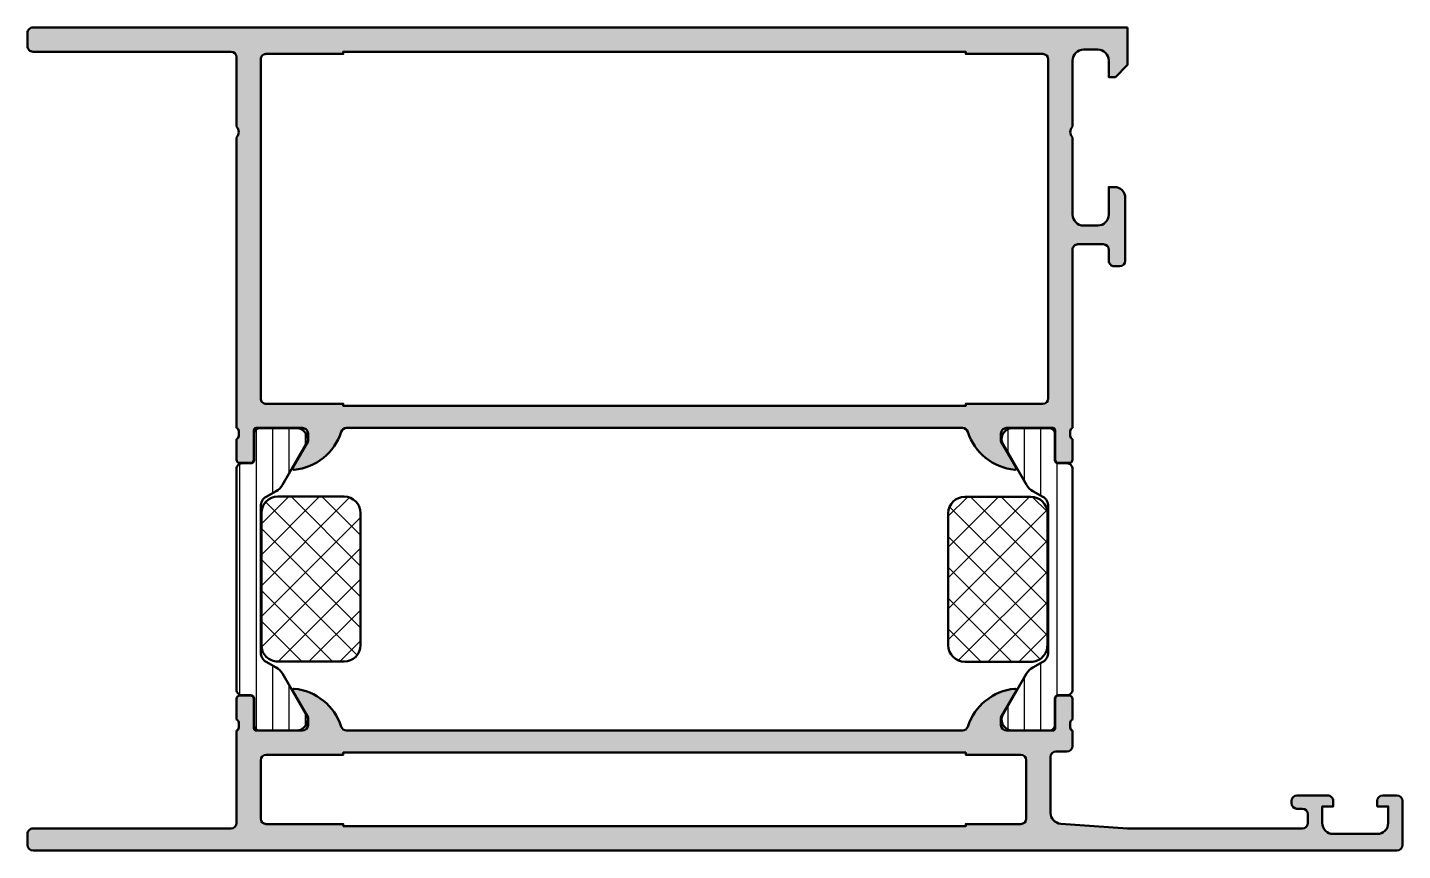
# Model space of a CAD drawing. Extents: x 0 to 125, y 0 to 75.
import ezdxf

# ---------------------------------------------------------------- set-up
doc = ezdxf.new("R2010")
doc.units = 0
for name, color, linetype, lineweight in [('0S-Alu contour', 7, 'Continuous', 50), ('0S-Alu hatch', 252, 'Continuous', 25), ('0S-Plastic contour', 254, 'Continuous', 50), ('0S-Plastic hatch', 253, 'Continuous', 25), ('0S-PT contour', 91, 'Continuous', 50), ('0S-PT hatch', 103, 'Continuous', 25)]:
    doc.layers.add(name, color=color, linetype=linetype, lineweight=lineweight)
pattern_1 = [(90, (0, 0), (-1.4859, 0), [])]
pattern_2 = [(135, (0, 0), (-1.403165018917055, -1.403165018917055), []), (225, (0, 0), (1.403165018917055, -1.403165018917055), [])]

# ---------------------------------------------------------------- blocks, each defined once
blk = doc.blocks.new('183950__B82DB0DE_830A_4F9B_ABEB_71B229F9A670_')
at = {"layer": '0S-Alu hatch'}
h = blk.add_hatch(color=256, dxfattribs=at)
edge = h.paths.add_edge_path()
edge.add_line((100, 74.79999542236328), (0.5, 74.79999542236328))
edge.add_arc((0.4999925653492678, 74.300002857014), 0.4999925654045427, 89.99914803911378, 180.0008519608678)
edge.add_line((0, 74.29999542236344), (0, 73.0999984741211))
edge.add_arc((0.4999769366177048, 73.0999754107388), 0.4999769371496489, 179.9973570092577, 270.0026429908444)
edge.add_line((0.5, 72.5999984741211), (18.5, 72.5999984741211))
edge.add_ellipse((18.49994489644383, 72.09994337056492), major_axis=(-0.5000551065922316, 0), ratio=1, start_angle=180.0063137065699, end_angle=269.9936862934322, ccw=False)
edge.add_line((19, 72.0999984741211), (19, 65.79999542236328))
edge.add_ellipse((18.47487768903659, 65.29999542236328), major_axis=(-0.725088574914509, 0), ratio=1, start_angle=136.4038464693326, end_angle=223.5961535306675, ccw=False)
edge.add_line((19, 64.79999542236328), (19, 38.39999389648432))
edge.add_ellipse((18.92113297768272, 38.13245065107258), major_axis=(-0.278925429774058, 0), ratio=1, start_angle=178.8375208357193, end_angle=253.5754143680569, ccw=False)
edge.add_line((19.20000100000001, 38.12679189648437), (19.20000100000001, 37.67319789648436))
edge.add_ellipse((18.92113290435685, 37.66753723700729), major_axis=(-0.27892554173714, 0), ratio=1, start_angle=106.42459455535459, end_angle=181.1628700728881, ccw=False)
edge.add_line((19.00000000000002, 37.39999389648435), (19.00000000000002, 35.51998289647585))
edge.add_arc((19.30000000000002, 35.51998289647585), 0.2999999999999971, 180, 270.0000000000007)
edge.add_line((19.30000000000002, 35.21998289647586), (20.27997431904279, 35.21998289647587))
edge.add_arc((20.27997431904281, 35.51998289647587), 0.29999999999999, 269.9999999999966, 360)
edge.add_line((20.5799743190428, 35.51998289647587), (20.5799743190428, 38.19999389648436))
edge.add_ellipse((20.77997431904281, 38.19999389648436), major_axis=(-0.200000000000017, 0), ratio=1, start_angle=269.999999999999, end_angle=360, ccw=False)
edge.add_line((20.77997431904282, 38.39999389648438), (25, 38.39999389648439))
edge.add_ellipse((24.99999999999998, 37.89999389648438), major_axis=(-0.5000000000000142, 0), ratio=1, start_angle=180, end_angle=269.99999999999795, ccw=False)
edge.add_line((25.5, 37.89999389648438), (25.5, 37.19999389648439))
edge.add_line((25.5, 37.19999389648439), (24.11850454237765, 34.80717357345682))
edge.add_arc((24.2381197846483, 34.73811368113267), 0.1381197846482806, 150.0000000000006, 275.622577550793)
edge.add_arc((23.76177675882613, 39.57660275833189), 4.999999999999696, 275.6225775507946, 342.2515836439313)
edge.add_ellipse((28.9999999999999, 37.89999389648412), major_axis=(-0.5000000000002589, 0), ratio=1, start_angle=269.9999999999894, end_angle=342.25158364391956, ccw=False)
edge.add_line((29, 38.39999389648438), (85, 38.39999389648438))
edge.add_ellipse((84.99999999999999, 37.89999389648373), major_axis=(-0.5000000000006466, 0), ratio=1, start_angle=197.7484163560661, end_angle=269.99999999999676, ccw=False)
edge.add_arc((90.2382232411737, 39.57660275833148), 4.999999999999275, 197.7484163560701, 264.3774224492069)
edge.add_arc((89.76188021535174, 34.73811368113266), 0.138119784648263, 264.3774224491917, 390.0000000000046)
edge.add_line((89.88149545762236, 34.80717357345679), (88.50000000000003, 37.19999389648432))
edge.add_line((88.50000000000003, 37.19999389648432), (88.50000000000001, 37.89999389648438))
edge.add_ellipse((89, 37.89999389648438), major_axis=(-0.4999999999999858, 0), ratio=1, start_angle=270.00000000000324, end_angle=360, ccw=False)
edge.add_line((88.99999999999996, 38.39999389648437), (93.2200256809572, 38.39999389648438))
edge.add_ellipse((93.22002568095722, 38.1999938964844), major_axis=(-0.1999999999999744, 0), ratio=1, start_angle=180, end_angle=270.0000000000041, ccw=False)
edge.add_line((93.4200256809572, 38.1999938964844), (93.42002568095724, 35.51998289647583))
edge.add_arc((93.7200256809572, 35.51998289647583), 0.2999999999999758, 180, 269.9999999999945)
edge.add_line((93.72002568095719, 35.21998289647585), (94.69999999999997, 35.21998289647586))
edge.add_arc((94.69999999999997, 35.51998289647587), 0.3000000000000256, 270, 360)
edge.add_line((95.00000000000001, 35.51998289647587), (94.99999999999999, 37.39999389648436))
edge.add_ellipse((95.07886709564315, 37.6675372370073), major_axis=(-0.2789255417371491, 0), ratio=1, start_angle=-1.1628700728862214, end_angle=73.5754054446466, ccw=False)
edge.add_line((94.79999899999999, 37.67319789648436), (94.79999900000001, 38.12679189648433))
edge.add_ellipse((95.07886702231762, 38.13245065107255), major_axis=(-0.2789254297744123, 0), ratio=1, start_angle=-73.5754143680075, end_angle=1.1624791642822743, ccw=False)
edge.add_line((95.00000000000003, 38.39999389648456), (95, 54.59999847412113))
edge.add_ellipse((95.49993996563605, 54.60005087994836), major_axis=(-0.49993996838276, 0), ratio=1, start_angle=-90.0068802574416, end_angle=0.006005986487480186, ccw=False)
edge.add_line((95.5, 55.09999084472656), (97.79998779296876, 55.09999084472656))
edge.add_ellipse((97.79995346022282, 54.59995651198062), major_axis=(-0.500034333924597, 0), ratio=1, start_angle=180.0039339727341, end_angle=269.9960660272514, ccw=False)
edge.add_line((98.29998779296876, 54.59999084472643), (98.29998779296876, 53.59999084472656))
edge.add_arc((98.7999433877049, 53.5999464394627), 0.4999555967081384, 179.9949110796911, 270.0050889203514)
edge.add_line((98.79998779296876, 53.09999084472656), (99.29998779296876, 53.09999084472656))
edge.add_arc((99.29993784175284, 53.60004079594249), 0.5000499537108027, 270.0057234159062, 359.9942765840761)
edge.add_line((99.79998779296876, 53.5999908447264), (99.79998779296876, 59.29999542236327))
edge.add_arc((98.79989636529002, 59.29990399468453), 1.000091431857873, 0.0052379412616105, 89.99476205878491)
edge.add_line((98.79998779296876, 60.29999542236328), (98.29998779296876, 60.29999542236328))
edge.add_line((98.29998779296876, 60.29999542236328), (98.29998779296876, 57.79999542236326))
edge.add_ellipse((97.2999109232595, 57.80007229207253), major_axis=(-1.00007687266351, 0), ratio=1, start_angle=90.00440397137157, end_angle=179.9955960285486, ccw=False)
edge.add_line((97.29998779296876, 56.79999542236327), (96, 56.79999542236328))
edge.add_ellipse((95.99995102651883, 57.79994644888211), major_axis=(-0.9999510277180887, 0), ratio=1, start_angle=-0.0028061112355999285, end_angle=90.002806111202, ccw=False)
edge.add_line((95, 57.79999542236387), (95, 64.79999542236328))
edge.add_ellipse((95.52494604126088, 65.29999542236328), major_axis=(-0.7249609273853866, 0), ratio=1, start_angle=-43.605760018740284, end_angle=43.605760018740284, ccw=False)
edge.add_line((95, 65.79999542236328), (95, 71.7999954223633))
edge.add_ellipse((95.99996958669612, 71.80002583566717), major_axis=(-0.9999695871586233, 0), ratio=1, start_angle=-90.00174260695343, end_angle=0.001742607019082243, ccw=False)
edge.add_line((96.00000000000004, 72.7999954223633), (97.29998779296876, 72.79999542236328))
edge.add_ellipse((97.29989234192192, 71.7998999713164), major_axis=(-1.00009545560189, 0), ratio=1, start_angle=180.0054684201397, end_angle=269.9945315798486, ccw=False)
edge.add_line((98.29998779296879, 71.79999542236305), (98.2999877929688, 70.29999542236328))
edge.add_line((98.2999877929688, 70.29999542236328), (98.89996337890622, 70.29999542236328))
edge.add_line((98.89996337890622, 70.29999542236328), (100, 71.39999389648439))
edge.add_line((100, 71.39999389648439), (100, 74.79999542236328))
edge = h.paths.add_edge_path()
edge.add_line((21.70001220703125, 72.39999389648438), (28.70001220703125, 72.39999389648438))
edge.add_line((28.70001220703125, 72.39999389648438), (28.70001220703125, 72.59999084472656))
edge.add_line((28.70001220703125, 72.59999084472656), (85.29998779296875, 72.59999084472656))
edge.add_line((85.29998779296875, 72.59999084472656), (85.29998779296875, 72.39999389648438))
edge.add_line((85.29998779296875, 72.39999389648438), (92.29998779296876, 72.39999389648438))
edge.add_ellipse((92.29994039955525, 71.89994650307086), major_axis=(-0.5000473956594329, 0), ratio=1, start_angle=180.0054303704153, end_angle=269.99456962960375, ccw=False)
edge.add_line((92.79998779296878, 71.89999389648453), (92.79998779296874, 41.09999847412113))
edge.add_ellipse((92.29993784175277, 41.10004842533704), major_axis=(-0.5000499537108241, 0), ratio=1, start_angle=90.0057234159143, end_angle=179.9942765840763, ccw=False)
edge.add_line((92.29998779296876, 40.59999847412108), (85.29998779296875, 40.59999847412108))
edge.add_line((85.29998779296875, 40.59999847412108), (85.29998779296876, 40.40000152587891))
edge.add_line((85.29998779296876, 40.40000152587891), (28.70001220703127, 40.40000152587892))
edge.add_line((28.70001220703127, 40.40000152587892), (28.70001220703125, 40.59999847412109))
edge.add_line((28.70001220703125, 40.59999847412109), (21.699951171875, 40.59999847412108))
edge.add_ellipse((21.69995862659062, 41.0999754117349), major_axis=(-0.4999769376693985, 0), ratio=1, start_angle=-0.0026428766976778206, end_angle=89.99914571311041, ccw=False)
edge.add_line((21.19998168945313, 41.09999847412115), (21.20001220703125, 71.89999389648438))
edge.add_ellipse((21.70000224489934, 71.90000385861629), major_axis=(-0.4999900379673356, 0), ratio=1, start_angle=-90.00114159897242, end_angle=0.0011415991285730342, ccw=False)
at = {"layer": '0S-Alu contour', "color": 7}
for points in [[(0, 74.29999542236344), (0, 73.0999984741211)], [(100, 74.79999542236328), (0.5, 74.79999542236328)], [(98.29998779296879, 71.79999542236305), (98.2999877929688, 70.29999542236328), (98.89996337890622, 70.29999542236328), (100, 71.39999389648439), (100, 74.79999542236328)], [(0.5, 72.5999984741211), (18.5, 72.5999984741211)], [(21.70001220703125, 72.39999389648438), (28.70001220703125, 72.39999389648438), (28.70001220703125, 72.59999084472656), (85.29998779296875, 72.59999084472656), (85.29998779296875, 72.39999389648438), (92.29998779296876, 72.39999389648438)], [(96.00000000000004, 72.7999954223633), (97.29998779296876, 72.79999542236328)], [(19, 72.0999984741211), (19, 65.79999542236328)], [(21.19998168945313, 41.09999847412115), (21.20001220703125, 71.89999389648438)], [(92.79998779296878, 71.89999389648453), (92.79998779296874, 41.09999847412113)], [(95, 65.79999542236328), (95, 71.7999954223633)], [(19, 64.79999542236328), (19, 38.39999389648432)], [(95, 57.79999542236387), (95, 64.79999542236328)], [(98.79998779296876, 60.29999542236328), (98.29998779296876, 60.29999542236328), (98.29998779296876, 57.79999542236326)], [(99.79998779296876, 53.5999908447264), (99.79998779296876, 59.29999542236327)], [(97.29998779296876, 56.79999542236327), (96, 56.79999542236328)], [(95.5, 55.09999084472656), (97.79998779296876, 55.09999084472656)], [(95.00000000000003, 38.39999389648456), (95, 54.59999847412113)], [(98.29998779296876, 54.59999084472643), (98.29998779296876, 53.59999084472656)], [(98.79998779296876, 53.09999084472656), (99.29998779296876, 53.09999084472656)], [(92.29998779296876, 40.59999847412108), (85.29998779296875, 40.59999847412108), (85.29998779296876, 40.40000152587891), (28.70001220703127, 40.40000152587892), (28.70001220703125, 40.59999847412109), (21.699951171875, 40.59999847412108)], [(19.20000100000001, 38.12679189648437), (19.20000100000001, 37.67319789648436)], [(20.5799743190428, 35.51998289647587), (20.5799743190428, 38.19999389648436)], [(20.77997431904282, 38.39999389648438), (25, 38.39999389648439)], [(25.5, 37.89999389648438), (25.5, 37.19999389648439), (24.11850454237765, 34.80717357345682)], [(29, 38.39999389648438), (85, 38.39999389648438)], [(89.88149545762236, 34.80717357345679), (88.50000000000003, 37.19999389648432), (88.50000000000001, 37.89999389648438)], [(88.99999999999996, 38.39999389648437), (93.2200256809572, 38.39999389648438)], [(93.4200256809572, 38.1999938964844), (93.42002568095724, 35.51998289647583)], [(94.79999899999999, 37.67319789648436), (94.79999900000001, 38.12679189648433)], [(19.00000000000002, 37.39999389648435), (19.00000000000002, 35.51998289647585)], [(95.00000000000001, 35.51998289647587), (94.99999999999999, 37.39999389648436)], [(19.30000000000002, 35.21998289647586), (20.27997431904279, 35.21998289647587)], [(93.72002568095719, 35.21998289647585), (94.69999999999997, 35.21998289647586)]]:
    blk.add_lwpolyline(points, dxfattribs=at)
for centre, radius, start, end in [((0.4999925653492678, 74.300002857014), 0.4999925654045427, 89.99914803911378, 180.0008519608678), ((0.4999769366177048, 73.0999754107388), 0.4999769371496489, 179.9973570092577, 270.0026429908444), ((98.79989636529002, 59.29990399468453), 1.000091431857873, 0.0052379412616105, 89.99476205878491), ((98.7999433877049, 53.5999464394627), 0.4999555967081384, 179.9949110796911, 270.0050889203514), ((99.29993784175284, 53.60004079594249), 0.5000499537108027, 270.0057234159062, 359.9942765840761), ((23.76177675882613, 39.57660275833189), 4.999999999999696, 275.6225775507946, 342.2515836439313), ((90.2382232411737, 39.57660275833148), 4.999999999999275, 197.7484163560701, 264.3774224492069), ((19.30000000000002, 35.51998289647585), 0.2999999999999971, 180, 270.0000000000007), ((20.27997431904281, 35.51998289647587), 0.29999999999999, 269.9999999999966, 0), ((93.7200256809572, 35.51998289647583), 0.2999999999999758, 180, 269.9999999999945), ((94.69999999999997, 35.51998289647587), 0.3000000000000256, 270, 0), ((24.2381197846483, 34.73811368113267), 0.1381197846482806, 150.0000000000006, 275.622577550793), ((89.76188021535174, 34.73811368113266), 0.138119784648263, 264.3774224491917, 30.00000000000453)]:
    blk.add_arc(centre, radius, start, end, dxfattribs=at)
at = {"layer": '0S-Alu contour', "color": 7, "extrusion": (0, 0, -1)}
for centre, radius, start, end in [((-18.49994489644383, 72.09994337056492), 0.5000551065922316, 90.00631370656781, 179.9936862934301), ((-95.99996958669612, 71.80002583566717), 0.9999695871586233, 359.9982573929809, 90.00174260695346), ((-97.29989234192192, 71.7998999713164), 1.00009545560189, 90.00546842015136, 179.9945315798603), ((-21.70000224489934, 71.90000385861629), 0.4999900379673356, 359.9988584008714, 90.00114159897242), ((-92.29994039955525, 71.89994650307086), 0.5000473956594329, 90.00543037039625, 179.9945696295847), ((-18.47487768903659, 65.29999542236328), 0.725088574914509, 136.4038464693325, 223.5961535306674), ((-95.52494604126088, 65.29999542236328), 0.7249609273853866, 316.3942399812597, 43.60576001874028), ((-95.99995102651883, 57.79994644888211), 0.9999510277180887, 269.997193888798, 0.0028061112356313), ((-97.2999109232595, 57.80007229207253), 1.00007687266351, 180.0044039714515, 269.9955960286284), ((-95.49993996563605, 54.60005087994836), 0.49993996838276, 359.9939940135125, 90.0068802574416), ((-97.79995346022282, 54.59995651198062), 0.500034333924597, 90.0039339727486, 179.9960660272659), ((-21.69995862659062, 41.0999754117349), 0.4999769376693985, 270.0008542868897, 0.0026428766976818), ((-92.29993784175277, 41.10004842533704), 0.5000499537108241, 180.0057234159238, 269.9942765840857), ((-18.92113297768272, 38.13245065107258), 0.278925429774058, 106.4245856319431, 181.1624791642808), ((-18.92113290435685, 37.66753723700729), 0.27892554173714, 178.8371299271119, 253.5754054446454), ((-20.77997431904281, 38.19999389648436), 0.200000000000017, 0, 90.00000000000102), ((-24.99999999999998, 37.89999389648438), 0.5000000000000142, 90.00000000000205, 180), ((-28.9999999999999, 37.89999389648412), 0.5000000000002589, 17.74841635608044, 90.0000000000106), ((-84.99999999999999, 37.89999389648373), 0.5000000000006466, 90.00000000000325, 162.2515836439339), ((-89, 37.89999389648438), 0.4999999999999858, 0, 89.99999999999675), ((-93.22002568095722, 38.1999938964844), 0.1999999999999744, 89.99999999999594, 180), ((-95.07886702231762, 38.13245065107255), 0.2789254297744123, 358.8375208357177, 73.57541436800747), ((-95.07886709564315, 37.6675372370073), 0.2789255417371491, 286.4245945553534, 1.162870072886224)]:
    blk.add_arc(centre, radius, start, end, dxfattribs=at)
blk = doc.blocks.new('188920__86F22294_F0F9_4C24_ABAC_A6ADAD41F22F_')
at = {"layer": '0S-Alu hatch'}
h = blk.add_hatch(color=256, dxfattribs=at)
edge = h.paths.add_edge_path()
edge.add_line((18.4999999999472, 2), (0.5, 2))
edge.add_arc((0.4999999999999999, 1.5), 0.4999999999999999, 89.99999999999999, 180)
edge.add_line((0, 1.5), (0, 0.5000000000000002))
edge.add_arc((0.5, 0.5), 0.5, 180, 270)
edge.add_line((0.5, 0), (124.4999389648437, 0))
edge.add_arc((124.4998714773262, 0.5000674875174989), 0.5000674920714483, 270.0077324561094, 359.992267543883)
edge.add_line((124.9999389648437, 0.5000000000000019), (124.9999389648437, 4.499999999999982))
edge.add_arc((124.4998714773262, 4.499932512482468), 0.500067492071482, 0.0077324561169704, 89.99226754389223)
edge.add_line((124.4999389648437, 5), (123.1998901367188, 5))
edge.add_arc((123.1999270355078, 4.499963101210918), 0.5000369001504968, 90.00422797774264, 179.9957720223886)
edge.add_line((122.6998901367188, 4.499999999999985), (122.6998901367187, 4))
edge.add_line((122.6998901367187, 4), (123.6998901367187, 4))
edge.add_line((123.6998901367187, 4), (123.6998901367188, 2.500000000000014))
edge.add_ellipse((122.6999271104123, 2.499963026306414), major_axis=(-0.99996302698997, 0), ratio=1, start_angle=89.99788148507469, end_angle=180.0021185150526, ccw=False)
edge.add_line((122.6998901367187, 1.499999999999997), (118.6998901367187, 1.5))
edge.add_ellipse((118.6999670064279, 2.500076869709204), major_axis=(-1.000076872663453, 0), ratio=1, start_angle=0.004403971451608868, end_angle=89.99559602863081, ccw=False)
edge.add_line((117.6998901367187, 2.5), (117.6998901367187, 4))
edge.add_line((117.6998901367187, 4), (118.6998901367187, 4))
edge.add_line((118.6998901367187, 4), (118.6998901367187, 4.5))
edge.add_arc((118.1999476115215, 4.500057474802743), 0.499942528500989, 359.9934131155661, 450.006586884382)
edge.add_line((118.1998901367187, 5), (115.39990234375, 5))
edge.add_arc((115.3999189072092, 4.499983436540771), 0.5000165637335654, 90.00189796974102, 179.9981020306515)
edge.add_line((114.89990234375, 4.499999999999995), (114.89990234375, 4.300003051757832))
edge.add_arc((115.3999138845143, 4.300014592522177), 0.5000115408975504, 180.0013224435664, 269.9986775563453)
edge.add_line((115.39990234375, 3.800003051757812), (115.89990234375, 3.800003051757812))
edge.add_ellipse((115.8998672445843, 3.299967952592175), major_axis=(-0.500035100397502, 0), ratio=1, start_angle=180.0040217857437, end_angle=269.99597821422094, ccw=False)
edge.add_line((116.39990234375, 3.300003051757812), (116.39990234375, 2.5))
edge.add_ellipse((115.8998857802908, 2.500016563459225), major_axis=(-0.5000165637335654, 0), ratio=1, start_angle=90.00189796974098, end_angle=179.9981020306515, ccw=False)
edge.add_line((115.89990234375, 1.999999999999999), (99.99987792968751, 2))
edge.add_line((99.99987792968751, 2), (93.92863159232331, 2.433656093001705))
edge.add_ellipse((93.99987792968749, 3.431114843733898), major_axis=(-1.000000000000018, 0), ratio=1, start_angle=0, end_angle=85.9144241543832, ccw=False)
edge.add_line((92.99987792968749, 3.431114843733898), (92.9998779296875, 8.499999999999998))
edge.add_ellipse((93.4998779296875, 8.5), major_axis=(-0.5, 0), ratio=1, start_angle=270, end_angle=360, ccw=False)
edge.add_line((93.4998779296875, 9), (94.4998779296875, 9))
edge.add_arc((94.4998779296875, 9.499999999999991), 0.5, 270, 360)
edge.add_line((94.99987792968751, 9.499999999999984), (94.99987792968751, 10.89997591196489))
edge.add_ellipse((95.07868391684885, 11.1675371418962), major_axis=(-0.2789254297743868, 0), ratio=1, start_angle=-1.16247916427659, end_angle=73.58848492526221, ccw=False)
edge.add_line((94.79981589453124, 11.17319589648439), (94.79981589453124, 11.62678989648441))
edge.add_ellipse((95.07868399017437, 11.63245055596145), major_axis=(-0.2789255417371288, 0), ratio=1, start_angle=-73.57540544465138, end_angle=1.162870072883095, ccw=False)
edge.add_line((94.99981689453125, 11.89999389648438), (94.99981689453126, 13.78000489649287))
edge.add_arc((94.69981689453127, 13.78000489649288), 0.3000000000000131, 0, 90)
edge.add_line((94.69981689453127, 14.08000489649289), (93.71984257548847, 14.08000489649289))
edge.add_arc((93.71984257548847, 13.78000489649288), 0.3000000000000114, 90, 180)
edge.add_line((93.41984257548846, 13.78000489649288), (93.41984257548846, 11.09999389648436))
edge.add_ellipse((93.21984257548846, 11.09999389648439), major_axis=(-0.2000000000000028, 0), ratio=1, start_angle=89.99999999999193, end_angle=180, ccw=False)
edge.add_line((93.21984257548843, 10.89999389648438), (88.99981689453126, 10.89999389648437))
edge.add_ellipse((88.99981689453126, 11.39999389648437), major_axis=(-0.4999999999999929, 0), ratio=1, start_angle=0, end_angle=90, ccw=False)
edge.add_line((88.49981689453125, 11.39999389648437), (88.49981689453126, 12.09999389648437))
edge.add_line((88.49981689453126, 12.09999389648437), (89.88131235215361, 14.49281421951192))
edge.add_arc((89.76169710988296, 14.56187411183607), 0.1381197846483042, 330.0000000000005, 455.622577550795)
edge.add_arc((90.23804013570515, 9.723385034636367), 5.000000000000211, 95.62257755079439, 162.2515836439309)
edge.add_ellipse((84.99981689453134, 11.39999389648417), major_axis=(-0.4999999999997956, 0), ratio=1, start_angle=89.99999999999022, end_angle=162.25158364392, ccw=False)
edge.add_line((84.99981689453125, 10.89999389648437), (29.0001220703125, 10.89999389648437))
edge.add_ellipse((29.00012207031249, 11.39999389648442), major_axis=(-0.5000000000000444, 0), ratio=1, start_angle=17.748416356071004, end_angle=90.0000000000008, ccw=False)
edge.add_arc((23.76189882913869, 9.723385034636625), 4.999999999999946, 17.74841635606991, 84.37742244920615)
edge.add_arc((24.23824185496081, 14.56187411183608), 0.1381197846483009, 84.37742244920464, 209.9999999999963)
edge.add_line((24.11862661269014, 14.49281421951193), (25.5001220703125, 12.09999389648437))
edge.add_line((25.5001220703125, 12.09999389648437), (25.5001220703125, 11.39999389648437))
edge.add_ellipse((25.0001220703125, 11.39999389648437), major_axis=(-0.5, 0), ratio=1, start_angle=90, end_angle=180, ccw=False)
edge.add_line((25.0001220703125, 10.89999389648437), (20.78009638935529, 10.89999389648437))
edge.add_ellipse((20.7800963893553, 11.09999389648438), major_axis=(-0.2000000000000011, 0), ratio=1, start_angle=0, end_angle=89.99999999999898, ccw=False)
edge.add_line((20.58009638935529, 11.09999389648438), (20.58009638935529, 13.7800048964929))
edge.add_arc((20.28009638935529, 13.7800048964929), 0.3000000000000007, 0, 90)
edge.add_line((20.28009638935529, 14.0800048964929), (19.3001220703125, 14.0800048964929))
edge.add_arc((19.3001220703125, 13.78000489649289), 0.3000000000000007, 90.00000000000067, 180)
edge.add_line((19.0001220703125, 13.78000489649289), (19.0001220703125, 11.89999389648439))
edge.add_ellipse((18.92125497466934, 11.63245055596145), major_axis=(-0.278925541737143, 0), ratio=1, start_angle=178.8371299271142, end_angle=253.575405444647, ccw=False)
edge.add_line((19.2001230703125, 11.62678989648439), (19.2001230703125, 11.17319589648438))
edge.add_ellipse((18.92125504799513, 11.16753714189617), major_axis=(-0.2789254297741386, 0), ratio=1, start_angle=106.4245856319564, end_angle=181.1624791642811, ccw=False)
edge.add_line((19.0001220703125, 10.89999389648437), (18.99999999989441, 2.499992733904704))
edge.add_ellipse((18.49999999994719, 2.500000000000011), major_axis=(-0.5000000000000135, 0), ratio=1, start_angle=90.0000000000008, end_angle=179.9991673671277, ccw=False)
edge = h.paths.add_edge_path()
edge.add_line((28.69998168945313, 2.199996948242187), (28.69998168945313, 2.399993896484375))
edge.add_line((28.69998168945313, 2.399993896484375), (21.70001220703125, 2.399993896484375))
edge.add_ellipse((21.70001220703125, 2.899993896484375), major_axis=(-0.5, 0), ratio=1, start_angle=0, end_angle=90, ccw=False)
edge.add_line((21.20001220703125, 2.899993896484375), (21.20001220703125, 8.199996948242188))
edge.add_ellipse((21.70001220703125, 8.199996948242188), major_axis=(-0.5, 0), ratio=1, start_angle=270, end_angle=360, ccw=False)
edge.add_line((21.70001220703125, 8.699996948242188), (28.69998168945313, 8.699996948242188))
edge.add_line((28.69998168945313, 8.699996948242188), (28.69998168945313, 8.899993896484375))
edge.add_line((28.69998168945313, 8.899993896484375), (85.29995727539062, 8.899993896484375))
edge.add_line((85.29995727539062, 8.899993896484375), (85.29995727539062, 8.699996948242188))
edge.add_line((85.29995727539062, 8.699996948242188), (90.29992675781249, 8.699996948242188))
edge.add_ellipse((90.29992675781249, 8.199996948242188), major_axis=(-0.5, 0), ratio=1, start_angle=180, end_angle=270, ccw=False)
edge.add_line((90.7999267578125, 8.199996948242188), (90.7999267578125, 2.899993896484375))
edge.add_ellipse((90.29992675781249, 2.899993896484375), major_axis=(-0.5, 0), ratio=1, start_angle=90, end_angle=180, ccw=False)
edge.add_line((90.29992675781249, 2.399993896484375), (85.29995727539062, 2.399993896484375))
edge.add_line((85.29995727539062, 2.399993896484375), (85.29995727539062, 2.199996948242187))
edge.add_line((85.29995727539062, 2.199996948242187), (28.69998168945313, 2.199996948242187))
at = {"layer": '0S-Alu contour', "color": 7}
for points in [[(19.0001220703125, 13.78000489649289), (19.0001220703125, 11.89999389648439)], [(20.28009638935529, 14.0800048964929), (19.3001220703125, 14.0800048964929)], [(20.58009638935529, 11.09999389648438), (20.58009638935529, 13.7800048964929)], [(24.11862661269014, 14.49281421951193), (25.5001220703125, 12.09999389648437), (25.5001220703125, 11.39999389648437)], [(88.49981689453125, 11.39999389648437), (88.49981689453126, 12.09999389648437), (89.88131235215361, 14.49281421951192)], [(93.41984257548846, 13.78000489649288), (93.41984257548846, 11.09999389648436)], [(94.69981689453127, 14.08000489649289), (93.71984257548847, 14.08000489649289)], [(94.99981689453125, 11.89999389648438), (94.99981689453126, 13.78000489649287)], [(19.2001230703125, 11.62678989648439), (19.2001230703125, 11.17319589648438)], [(94.79981589453124, 11.17319589648439), (94.79981589453124, 11.62678989648441)], [(19.0001220703125, 10.89999389648437), (18.99999999989441, 2.499992733904704)], [(25.0001220703125, 10.89999389648437), (20.78009638935529, 10.89999389648437)], [(84.99981689453125, 10.89999389648437), (29.0001220703125, 10.89999389648437)], [(93.21984257548843, 10.89999389648438), (88.99981689453126, 10.89999389648437)], [(94.99987792968751, 9.499999999999984), (94.99987792968751, 10.89997591196489)], [(21.70001220703125, 8.699996948242188), (28.69998168945313, 8.699996948242188), (28.69998168945313, 8.899993896484375), (85.29995727539062, 8.899993896484375), (85.29995727539062, 8.699996948242188), (90.29992675781249, 8.699996948242188)], [(93.4998779296875, 9), (94.4998779296875, 9)], [(21.20001220703125, 2.899993896484375), (21.20001220703125, 8.199996948242188)], [(90.7999267578125, 8.199996948242188), (90.7999267578125, 2.899993896484375)], [(92.99987792968749, 3.431114843733898), (92.9998779296875, 8.499999999999998)], [(114.89990234375, 4.499999999999995), (114.89990234375, 4.300003051757832)], [(118.1998901367187, 5), (115.39990234375, 5)], [(115.39990234375, 3.800003051757812), (115.89990234375, 3.800003051757812)], [(117.6998901367187, 2.5), (117.6998901367187, 4), (118.6998901367187, 4), (118.6998901367187, 4.5)], [(122.6998901367188, 4.499999999999985), (122.6998901367187, 4), (123.6998901367187, 4), (123.6998901367188, 2.500000000000014)], [(124.4999389648437, 5), (123.1998901367188, 5)], [(124.9999389648437, 0.5000000000000019), (124.9999389648437, 4.499999999999982)], [(116.39990234375, 3.300003051757812), (116.39990234375, 2.5)], [(0, 1.5), (0, 0.5000000000000002)], [(18.4999999999472, 2), (0.5, 2)], [(28.69998168945313, 2.199996948242187), (28.69998168945313, 2.399993896484375), (21.70001220703125, 2.399993896484375)], [(90.29992675781249, 2.399993896484375), (85.29995727539062, 2.399993896484375), (85.29995727539062, 2.199996948242187), (28.69998168945313, 2.199996948242187)], [(115.89990234375, 1.999999999999999), (99.99987792968751, 2), (93.92863159232331, 2.433656093001705)], [(122.6998901367187, 1.499999999999997), (118.6998901367187, 1.5)], [(0.5, 0), (124.4999389648437, 0)]]:
    blk.add_lwpolyline(points, dxfattribs=at)
for centre, radius, start, end in [((19.3001220703125, 13.78000489649289), 0.3000000000000007, 90.00000000000067, 180), ((20.28009638935529, 13.7800048964929), 0.3000000000000007, 0, 90), ((24.23824185496081, 14.56187411183608), 0.1381197846483009, 84.37742244920464, 209.9999999999963), ((23.76189882913869, 9.723385034636625), 4.999999999999946, 17.74841635606991, 84.37742244920615), ((90.23804013570515, 9.723385034636367), 5.000000000000211, 95.62257755079439, 162.2515836439309), ((89.76169710988296, 14.56187411183607), 0.1381197846483042, 330.0000000000005, 95.62257755079504), ((93.71984257548847, 13.78000489649288), 0.3000000000000114, 90, 180), ((94.69981689453127, 13.78000489649288), 0.3000000000000131, 0, 90), ((94.4998779296875, 9.499999999999991), 0.5, 270, 0), ((115.3999189072092, 4.499983436540771), 0.5000165637335654, 90.00189796974102, 179.9981020306515), ((115.3999138845143, 4.300014592522177), 0.5000115408975504, 180.0013224435664, 269.9986775563453), ((118.1999476115215, 4.500057474802743), 0.499942528500989, 359.9934131155661, 90.00658688438196), ((123.1999270355078, 4.499963101210918), 0.5000369001504968, 90.00422797774264, 179.9957720223886), ((124.4998714773262, 4.499932512482468), 0.500067492071482, 0.0077324561169704, 89.99226754389223), ((0.4999999999999999, 1.5), 0.4999999999999999, 89.99999999999999, 180), ((0.5, 0.5), 0.5, 180, 270), ((124.4998714773262, 0.5000674875174989), 0.5000674920714483, 270.0077324561094, 359.992267543883)]:
    blk.add_arc(centre, radius, start, end, dxfattribs=at)
at = {"layer": '0S-Alu contour', "color": 7, "extrusion": (0, 0, -1)}
for centre, radius, start, end in [((-18.92125497466934, 11.63245055596145), 0.278925541737143, 106.424594555353, 181.1628700728859), ((-25.0001220703125, 11.39999389648437), 0.5, 180, 270), ((-88.99981689453126, 11.39999389648437), 0.4999999999999929, 270, 0), ((-95.07868399017437, 11.63245055596145), 0.2789255417371288, 358.8371299271169, 73.57540544465142), ((-18.92125504799513, 11.16753714189617), 0.2789254297741386, 178.8375208357189, 253.5754143680436), ((-20.7800963893553, 11.09999389648438), 0.2000000000000011, 270.000000000001, 0), ((-29.00012207031249, 11.39999389648442), 0.5000000000000444, 269.9999999999992, 342.251583643929), ((-84.99981689453134, 11.39999389648417), 0.4999999999997956, 197.7484163560801, 270.0000000000098), ((-93.21984257548846, 11.09999389648439), 0.2000000000000028, 180, 270.0000000000081), ((-95.07868391684885, 11.1675371418962), 0.2789254297743868, 286.4115150747378, 1.162479164276719), ((-93.4998779296875, 8.5), 0.5, 0, 90), ((-21.70001220703125, 8.199996948242188), 0.5, 0, 90), ((-90.29992675781249, 8.199996948242188), 0.5, 90, 180), ((-115.8998672445843, 3.299967952592175), 0.500035100397502, 90.00402178577907, 179.9959782142563), ((-21.70001220703125, 2.899993896484375), 0.5, 270, 0), ((-90.29992675781249, 2.899993896484375), 0.5, 180, 270), ((-93.99987792968749, 3.431114843733898), 1.000000000000018, 274.0855758456168, 0), ((-18.49999999994719, 2.500000000000011), 0.5000000000000135, 180.0008326328724, 269.9999999999992), ((-115.8998857802908, 2.500016563459225), 0.5000165637335654, 180.0018979693485, 269.998102030259), ((-118.6999670064279, 2.500076869709204), 1.000076872663453, 270.0044039713692, 359.9955960285484), ((-122.6999271104123, 2.499963026306414), 0.99996302698997, 179.9978814849474, 270.0021185149253)]:
    blk.add_arc(centre, radius, start, end, dxfattribs=at)
blk = doc.blocks.new('244365__A30F8C7A_2441_4DB2_8A66_E66191E6093D___50C31ABC_9E72_4E48_ABCC_5888C5F07AF0_')
at = {"layer": '0S-Plastic hatch'}
h = blk.add_hatch(dxfattribs=at)
h.set_pattern_fill('ANSI31', color=256, scale=0.4680000000000001, angle=45, style=0)
h.set_pattern_definition(pattern_1)
edge = h.paths.add_edge_path()
edge.add_ellipse((94.50000267890923, 34.68999357538642), major_axis=(-0.4999973211051342, 0), ratio=1, start_angle=179.9996930176151, end_angle=270.00030698202943, ccw=False)
edge.add_line((95.00000000000718, 34.68999089647719), (95, 14.60999089648437))
edge.add_ellipse((94.50000267890921, 14.60998821757516), major_axis=(-0.4999973210979648, 0), ratio=1, start_angle=89.99969301797222, end_angle=180.000306982385, ccw=False)
edge.add_line((94.50000000000001, 14.10999089648437), (93.68966866666665, 14.10999089648437))
edge.add_arc((93.68966866666668, 13.80999089648436), 0.3000000000000114, 90.00000000000273, 180)
edge.add_line((93.38966866666667, 13.80999089648436), (93.3900006170637, 11.40999251354806))
edge.add_ellipse((92.89000463962508, 11.40998987392298), major_axis=(-0.4999959774455833, 0), ratio=1, start_angle=89.99969751881332, end_angle=180.0003024817733, ccw=False)
edge.add_line((92.890002, 10.90999389648437), (89.41346050190054, 10.90999389648437))
edge.add_ellipse((89.55577115089189, 11.89981197120722), major_axis=(-0.9999960709244797, 0), ratio=1, start_angle=-32.727016099839716, end_angle=81.81839194809942, ccw=False)
edge.add_line((88.71451850190053, 12.44044689648436), (90.81128643672552, 16.07215598907736))
edge.add_ellipse((92.11032458691668, 15.3221560661787), major_axis=(-1.500000000000003, 0), ratio=1, start_angle=297.99425463575716, end_angle=330.0000034006556, ccw=False)
edge.add_line((91.40625005332522, 16.6466480635679), (92.29999900000001, 17.14832689648437))
edge.add_arc((91.80000059130187, 18.01435369092919), 1.000000408698443, 299.9998812008001, 360.0000455150246)
edge.add_line((92.800001, 18.01435448531656), (92.800001, 31.28562889648438))
edge.add_arc((91.8000005913017, 31.28562810203944), 1.000000408698615, 4.55150246153e-05, 60.00011879919453)
edge.add_line((92.29999900000001, 32.15165489648438), (91.40625005332521, 32.65333372940086))
edge.add_ellipse((92.11032458691676, 33.97782572679011), major_axis=(-1.500000000000103, 0), ratio=1, start_angle=29.999996599344627, end_angle=62.00574536424, ccw=False)
edge.add_line((90.81128643672554, 33.22782580389139), (88.71451850190053, 36.85953489648438))
edge.add_ellipse((89.55577115089184, 37.40016982176154), major_axis=(-0.9999960709244575, 0), ratio=1, start_angle=-81.81839194810237, end_angle=32.727016099842274, ccw=False)
edge.add_line((89.41346050190054, 38.38998789648439), (92.880002, 38.38998789648437))
edge.add_ellipse((92.88500463962511, 37.88499197183843), major_axis=(-0.5050207028550674, 0), ratio=1, start_angle=180.5669654820231, end_angle=270.5675704444038, ccw=False)
edge.add_line((93.3900006170637, 37.88998927942067), (93.38966866666667, 35.48999089648439))
edge.add_arc((93.68966866666669, 35.48999089648439), 0.3000000000000114, 180, 269.9999999999973)
edge.add_line((93.68966866666668, 35.18999089648437), (94.50000000000001, 35.18999089648437))
at = {"layer": '0S-Plastic contour', "color": 7}
for points in [[(89.41346050190054, 38.38998789648439), (92.880002, 38.38998789648437)], [(93.3900006170637, 37.88998927942067), (93.38966866666667, 35.48999089648439)], [(90.81128643672554, 33.22782580389139), (88.71451850190053, 36.85953489648438)], [(93.68966866666668, 35.18999089648437), (94.50000000000001, 35.18999089648437)], [(95.00000000000718, 34.68999089647719), (95, 14.60999089648437)], [(92.29999900000001, 32.15165489648438), (91.40625005332521, 32.65333372940086)], [(92.800001, 18.01435448531656), (92.800001, 31.28562889648438)], [(91.40625005332522, 16.6466480635679), (92.29999900000001, 17.14832689648437)], [(88.71451850190053, 12.44044689648436), (90.81128643672552, 16.07215598907736)], [(93.38966866666667, 13.80999089648436), (93.3900006170637, 11.40999251354806)], [(94.50000000000001, 14.10999089648437), (93.68966866666665, 14.10999089648437)], [(92.890002, 10.90999389648437), (89.41346050190054, 10.90999389648437)]]:
    blk.add_lwpolyline(points, dxfattribs=at)
at = {"layer": '0S-Plastic contour', "color": 7, "extrusion": (0, 0, -1)}
for centre, radius, start, end in [((-89.55577115089184, 37.40016982176154), 0.9999960709244575, 327.2729839001577, 81.81839194810253), ((-92.88500463962511, 37.88499197183843), 0.5050207028550674, 89.43242955559619, 179.4330345179769), ((-94.50000267890923, 34.68999357538642), 0.4999973211051342, 89.99969301797056, 180.0003069823849), ((-92.11032458691676, 33.97782572679011), 1.500000000000103, 297.99425463576, 330.0000034006555), ((-92.11032458691668, 15.3221560661787), 1.500000000000004, 29.99999659934439, 62.00574536424284), ((-94.50000267890921, 14.60998821757516), 0.4999973210979648, 179.999693017615, 270.0003069820278), ((-89.55577115089189, 11.89981197120722), 0.9999960709244797, 278.1816080519006, 32.72701609983968), ((-92.89000463962508, 11.40998987392298), 0.4999959774455833, 179.9996975182267, 270.0003024811867)]:
    blk.add_arc(centre, radius, start, end, dxfattribs=at)
at = {"layer": '0S-Plastic contour', "color": 7}
for centre, radius, start, end in [((93.68966866666669, 35.48999089648439), 0.3000000000000114, 180, 269.9999999999973), ((91.8000005913017, 31.28562810203944), 1.000000408698615, 4.55150246153e-05, 60.00011879919453), ((91.80000059130187, 18.01435369092919), 1.000000408698443, 299.9998812008001, 4.55150246153e-05), ((93.68966866666668, 13.80999089648436), 0.3000000000000114, 90.00000000000273, 180)]:
    blk.add_arc(centre, radius, start, end, dxfattribs=at)
blk = doc.blocks.new('244365__A178F21D_775D_4DD8_B32E_E0F92505C91B___96DB6F97_B623_4143_B08D_5CA484D4D338_')
at = {"layer": '0S-Plastic hatch'}
h = blk.add_hatch(dxfattribs=at)
h.set_pattern_fill('ANSI31', color=256, scale=0.4680000000000001, angle=45, style=0)
h.set_pattern_definition(pattern_1)
edge = h.paths.add_edge_path()
edge.add_arc((19.49999732109079, 34.6899935753864), 0.4999973211051493, 89.99969301797341, 180.0003069823849)
edge.add_line((18.99999999999282, 34.68999089647719), (19, 14.60999089648437))
edge.add_arc((19.4999973210908, 14.60998821757517), 0.4999973210979768, 179.999693017615, 270.0003069820262)
edge.add_line((19.5, 14.10999089648437), (20.31033133333334, 14.10999089648437))
edge.add_ellipse((20.31033133333334, 13.80999089648437), major_axis=(-0.3000000000000024, 0), ratio=1, start_angle=180, end_angle=270, ccw=False)
edge.add_line((20.61033133333333, 13.80999089648437), (20.60999938293631, 11.40999251354806))
edge.add_arc((21.10999536037493, 11.40998987392298), 0.4999959774455788, 179.9996975182267, 270.0003024811863)
edge.add_line((21.109998, 10.90999389648437), (24.58653949809948, 10.90999389648437))
edge.add_arc((24.44422884910812, 11.89981197120722), 0.999996070924476, 278.1816080518996, 392.7270160998405)
edge.add_line((25.28548149809947, 12.44044689648437), (23.18871356327448, 16.07215598907736))
edge.add_arc((21.88967541308336, 15.32215606617869), 1.499999999999985, 29.9999965993449, 62.00574536424324)
edge.add_line((22.59374994667477, 16.64664806356788), (21.700001, 17.14832689648437))
edge.add_ellipse((22.19999940869818, 18.01435369092924), major_axis=(-1.000000408698501, 0), ratio=1, start_angle=-4.5515024623909994e-05, end_angle=60.0001187991985, ccw=False)
edge.add_line((21.199999, 18.0143544853166), (21.199999, 31.28562889648438))
edge.add_ellipse((22.19999940869818, 31.2856281020395), major_axis=(-1.000000408698496, 0), ratio=1, start_angle=299.99988120080116, end_angle=359.9999544849754, ccw=False)
edge.add_line((21.70000100000001, 32.15165489648437), (22.59374994667478, 32.65333372940086))
edge.add_arc((21.88967541308334, 33.97782572679002), 1.49999999999998, 297.9942546357585, 330.0000034006568)
edge.add_line((23.18871356327447, 33.22782580389139), (25.28548149809946, 36.85953489648438))
edge.add_arc((24.44422884910812, 37.40016982176153), 0.9999960709244664, 327.2729839001595, 441.8183919481003)
edge.add_line((24.58653949809948, 38.38998789648437), (21.119998, 38.38998789648437))
edge.add_arc((21.11499536037493, 37.8849919718384), 0.5050207028550963, 89.43242955560146, 179.4330345179731)
edge.add_line((20.60999938293631, 37.88998927942067), (20.61033133333333, 35.48999089648438))
edge.add_ellipse((20.31033133333332, 35.48999089648437), major_axis=(-0.3000000000000078, 0), ratio=1, start_angle=90, end_angle=180, ccw=False)
edge.add_line((20.31033133333332, 35.18999089648436), (19.5, 35.18999089648437))
at = {"layer": '0S-Plastic contour', "color": 7}
for points in [[(20.60999938293631, 37.88998927942067), (20.61033133333333, 35.48999089648438)], [(24.58653949809948, 38.38998789648437), (21.119998, 38.38998789648437)], [(23.18871356327447, 33.22782580389139), (25.28548149809946, 36.85953489648438)], [(20.31033133333332, 35.18999089648436), (19.5, 35.18999089648437)], [(18.99999999999282, 34.68999089647719), (19, 14.60999089648437)], [(21.70000100000001, 32.15165489648437), (22.59374994667478, 32.65333372940086)], [(21.199999, 18.0143544853166), (21.199999, 31.28562889648438)], [(22.59374994667477, 16.64664806356788), (21.700001, 17.14832689648437)], [(25.28548149809947, 12.44044689648437), (23.18871356327448, 16.07215598907736)], [(19.5, 14.10999089648437), (20.31033133333334, 14.10999089648437)], [(20.61033133333333, 13.80999089648437), (20.60999938293631, 11.40999251354806)], [(21.109998, 10.90999389648437), (24.58653949809948, 10.90999389648437)]]:
    blk.add_lwpolyline(points, dxfattribs=at)
for centre, radius, start, end in [((21.11499536037493, 37.8849919718384), 0.5050207028550963, 89.43242955560146, 179.4330345179731), ((24.44422884910812, 37.40016982176153), 0.9999960709244664, 327.2729839001595, 81.81839194810028), ((19.49999732109079, 34.6899935753864), 0.4999973211051493, 89.99969301797341, 180.0003069823849), ((21.88967541308334, 33.97782572679002), 1.49999999999998, 297.9942546357585, 330.0000034006568), ((21.88967541308336, 15.32215606617869), 1.499999999999985, 29.9999965993449, 62.00574536424324), ((19.4999973210908, 14.60998821757517), 0.4999973210979768, 179.999693017615, 270.0003069820262), ((21.10999536037493, 11.40998987392298), 0.4999959774455788, 179.9996975182267, 270.0003024811863), ((24.44422884910812, 11.89981197120722), 0.999996070924476, 278.1816080518996, 32.72701609984053)]:
    blk.add_arc(centre, radius, start, end, dxfattribs=at)
at = {"layer": '0S-Plastic contour', "color": 7, "extrusion": (0, 0, -1)}
for centre, radius, start, end in [((-20.31033133333332, 35.48999089648437), 0.3000000000000078, 180, 270), ((-22.19999940869818, 31.2856281020395), 1.000000408698496, 4.55150246153e-05, 60.00011879919886), ((-22.19999940869818, 18.01435369092924), 1.000000408698501, 299.9998812008015, 4.55150246153e-05), ((-20.31033133333334, 13.80999089648437), 0.3000000000000025, 90, 180)]:
    blk.add_arc(centre, radius, start, end, dxfattribs=at)
blk = doc.blocks.new('381120__A3E9776C_D2A7_4A35_A174_C1A776FD33BB_')
at = {"layer": '0S-PT hatch'}
h = blk.add_hatch(dxfattribs=at)
h.set_pattern_fill('ANSI37', color=256, scale=0.625, angle=90, style=0)
h.set_pattern_definition(pattern_2)
edge = h.paths.add_edge_path()
edge.add_ellipse((28.77380431810404, 30.67054737639347), major_axis=(-1.500002282488707, 0), ratio=1, start_angle=180.0000871811176, end_angle=269.9999310293626, ccw=False)
edge.add_line((30.27380660059102, 30.6705496588811), (30.27380660059102, 18.67055013571825))
edge.add_ellipse((28.77380541568067, 18.6705517974665), major_axis=(-1.500001184911262, 0), ratio=1, start_angle=90.000027046382, end_angle=179.9999365214846, ccw=False)
edge.add_line((28.77380612375386, 17.1705506125554), (22.76097312452442, 17.17055061255541))
edge.add_ellipse((22.76097211616951, 18.67054958608131), major_axis=(-1.499998973526236, 0), ratio=1, start_angle=-2.1000055085096392e-05, end_angle=90.00003851634659, ccw=False)
edge.add_line((21.26097314264338, 18.67055013586108), (21.26097314264338, 30.6705496588811))
edge.add_ellipse((22.76097321375036, 30.6705495877741), major_axis=(-1.50000007110699, 0), ratio=1, start_angle=270.0000034081798, end_angle=359.9999974386791, ccw=False)
edge.add_line((22.76097312452442, 32.1705496588811), (28.77380612375386, 32.1705496588811))
at = {"layer": '0S-PT contour', "color": 7}
for points in [[(22.76097312452442, 32.1705496588811), (28.77380612375386, 32.1705496588811)], [(21.26097314264338, 18.67055013586108), (21.26097314264338, 30.6705496588811)], [(30.27380660059102, 30.6705496588811), (30.27380660059102, 18.67055013571825)], [(28.77380612375386, 17.1705506125554), (22.76097312452442, 17.17055061255541)]]:
    blk.add_lwpolyline(points, dxfattribs=at)
at = {"layer": '0S-PT contour', "color": 7, "extrusion": (0, 0, -1)}
for centre, radius, start, end in [((-22.76097321375036, 30.6705495877741), 1.50000007110699, 2.5613209388e-06, 89.9999965918202), ((-28.77380431810404, 30.67054737639347), 1.500002282488707, 90.00006897063741, 179.9999128188824), ((-22.76097211616951, 18.67054958608131), 1.499998973526236, 269.9999614836534, 2.10000550146e-05), ((-28.77380541568067, 18.6705517974665), 1.500001184911262, 180.0000634785155, 269.999972953618)]:
    blk.add_arc(centre, radius, start, end, dxfattribs=at)
blk = doc.blocks.new('381120__DEE06287_AA19_4401_8ED3_F6D9FBBF6B3F_')
at = {"layer": '0S-PT hatch'}
h = blk.add_hatch(dxfattribs=at)
h.set_pattern_fill('ANSI37', color=256, scale=0.625, angle=90, style=0)
h.set_pattern_definition(pattern_2)
edge = h.paths.add_edge_path()
edge.add_line((91.21807725031839, 32.15023537661829), (85.20524425108896, 32.15023537661829))
edge.add_arc((85.20524605673874, 30.65023309413068), 1.500002282488696, 90.000068970637, 179.9999128147019)
edge.add_line((83.7052437742518, 30.65023537663992), (83.7052437742518, 18.65023585345545))
edge.add_arc((85.20524495916212, 18.65023751520369), 1.500001184911248, 180.0000634785155, 269.9999729536189)
edge.add_line((85.20524425108896, 17.1502363302926), (91.21807725031839, 17.1502363302926))
edge.add_arc((91.2180782586733, 18.65023530381852), 1.499998973526233, 269.9999614836531, 360.000021000055)
edge.add_line((92.71807723219943, 18.65023585359829), (92.71807723219943, 30.65023537661829))
edge.add_arc((91.2180771610924, 30.65023530551127), 1.500000071107026, 2.5613209388e-06, 89.99999659181833)
at = {"layer": '0S-PT contour', "color": 7}
for points in [[(91.21807725031839, 32.15023537661829), (85.20524425108896, 32.15023537661829)], [(83.7052437742518, 30.65023537663992), (83.7052437742518, 18.65023585345545)], [(92.71807723219943, 18.65023585359829), (92.71807723219943, 30.65023537661829)], [(85.20524425108896, 17.1502363302926), (91.21807725031839, 17.1502363302926)]]:
    blk.add_lwpolyline(points, dxfattribs=at)
for centre, radius, start, end in [((85.20524605673874, 30.65023309413068), 1.500002282488696, 90.000068970637, 179.9999128147019), ((91.2180771610924, 30.65023530551127), 1.500000071107026, 2.5613209388e-06, 89.99999659181833), ((85.20524495916212, 18.65023751520369), 1.500001184911248, 180.0000634785155, 269.9999729536189), ((91.2180782586733, 18.65023530381852), 1.499998973526233, 269.9999614836531, 2.10000550146e-05)]:
    blk.add_arc(centre, radius, start, end, dxfattribs=at)
blk = doc.blocks.new('381120__B90EB89F_3FC5_46B6_8024_4B967055A553_')
at = {"layer": '0S-Alu contour', "color": 7}
for name in ['183950__B82DB0DE_830A_4F9B_ABEB_71B229F9A670_', '188920__86F22294_F0F9_4C24_ABAC_A6ADAD41F22F_']:
    blk.add_blockref(name, (0, 0), dxfattribs=at)
at = {"layer": '0S-Plastic contour', "color": 7}
for name in ['244365__A178F21D_775D_4DD8_B32E_E0F92505C91B___96DB6F97_B623_4143_B08D_5CA484D4D338_', '244365__A30F8C7A_2441_4DB2_8A66_E66191E6093D___50C31ABC_9E72_4E48_ABCC_5888C5F07AF0_']:
    blk.add_blockref(name, (0, 0), dxfattribs=at)
at = {"layer": '0S-PT contour', "color": 7}
for name in ['381120__A3E9776C_D2A7_4A35_A174_C1A776FD33BB_', '381120__DEE06287_AA19_4401_8ED3_F6D9FBBF6B3F_']:
    blk.add_blockref(name, (0, 0), dxfattribs=at)

msp = doc.modelspace()

# ---------------------------------------------------------------- block references
at = {"layer": '0S-Alu contour', "color": 7}
msp.add_blockref('381120__B90EB89F_3FC5_46B6_8024_4B967055A553_', (0, 0), dxfattribs=at)

doc.saveas('drawing.dxf')
